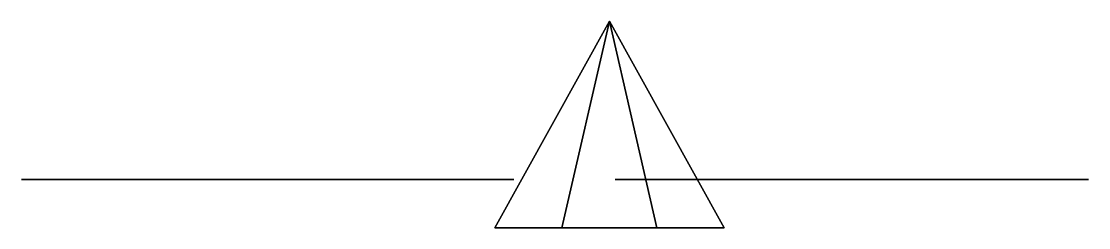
# Model space of a CAD drawing. Extents: x -1.71 to 1.39, y 4.45 to 5.05.
import ezdxf

# ---------------------------------------------------------------- set-up
doc = ezdxf.new("R2010")
doc.units = 0
doc.layers.add('PROPELLER', color=1, linetype='CONTINUOUS')

msp = doc.modelspace()

# ---------------------------------------------------------------- linework, layer by layer
at = {"layer": 'PROPELLER'}
for points in [[(-0.1378, 4.45, -0.3326), (-0.3326, 4.45, -0.1378), (0, 5.05)], [(-0.3326, 4.45, -0.1378), (-0.3326, 4.45, 0.1378), (0, 5.05)], [(-0.3326, 4.45, 0.1378), (-0.1378, 4.45, 0.3326), (0, 5.05)], [(0.1378, 4.45, -0.3326), (-0.1378, 4.45, -0.3326), (0, 5.05)], [(-0.1378, 4.45, 0.3326), (0.1378, 4.45, 0.3326), (0, 5.05)], [(0.3326, 4.45, 0.1378), (0.3326, 4.45, -0.1378), (0, 5.05)], [(0.3326, 4.45, -0.1378), (0.1378, 4.45, -0.3326), (0, 5.05)], [(0.1378, 4.45, 0.3326), (0.3326, 4.45, 0.1378), (0, 5.05)], [(-1.48, 4.59, -0.6335), (-1.4616, 4.59, -0.4016), (-1.7056, 4.59, -0.5841), (-1.6909, 4.59, -0.6388)], [(-1.4616, 4.59, -0.4016), (-1.48, 4.59, -0.6335), (-1.6909, 4.59, -0.6388), (-1.7056, 4.59, -0.5841)], [(-1.2442, 4.59, -0.5849), (-1.1311, 4.59, -0.2692), (-1.4616, 4.59, -0.4016), (-1.48, 4.59, -0.6335)], [(-1.1311, 4.59, -0.2692), (-1.2442, 4.59, -0.5849), (-1.48, 4.59, -0.6335), (-1.4616, 4.59, -0.4016)], [(-0.684, 4.59, -0.1347), (-1.1311, 4.59, -0.2692), (-1.2442, 4.59, -0.5849), (-0.9236, 4.59, -0.4698)], [(-1.1311, 4.59, -0.2692), (-0.684, 4.59, -0.1347), (-0.9236, 4.59, -0.4698), (-1.2442, 4.59, -0.5849)], [(-0.2905, 4.59, -0.0732), (-0.684, 4.59, -0.1347), (-0.9236, 4.59, -0.4698), (-0.2772, 4.59, -0.1502)], [(-0.684, 4.59, -0.1347), (-0.2905, 4.59, -0.0732), (-0.2772, 4.59, -0.1502), (-0.9236, 4.59, -0.4698)], [(0.0905, 4.59, 0.2732), (0.234, 4.59, 0.6447), (0.0636, 4.59, 1.0198), (0.0172, 4.59, 0.3002)], [(0.234, 4.59, 0.6447), (0.0905, 4.59, 0.2732), (0.0172, 4.59, 0.3002), (0.0636, 4.59, 1.0198)], [(0.234, 4.59, 0.6447), (0.3411, 4.59, 1.0992), (0.1242, 4.59, 1.3549), (0.0636, 4.59, 1.0198)], [(0.3411, 4.59, 1.0992), (0.234, 4.59, 0.6447), (0.0636, 4.59, 1.0198), (0.1242, 4.59, 1.3549)], [(0.1242, 4.59, 1.3549), (0.3411, 4.59, 1.0992), (0.3916, 4.59, 1.4516), (0.2, 4.59, 1.5835)], [(0.3411, 4.59, 1.0992), (0.1242, 4.59, 1.3549), (0.2, 4.59, 1.5835), (0.3916, 4.59, 1.4516)], [(0.45, 4.59, -0.54), (0.2, 4.59, -0.23), (0.26, 4.59, -0.18), (0.86, 4.59, -0.58)], [(0.2, 4.59, -0.23), (0.45, 4.59, -0.54), (0.86, 4.59, -0.58), (0.26, 4.59, -0.18)], [(0.2, 4.59, 1.5835), (0.3916, 4.59, 1.4516), (0.3556, 4.59, 1.7541), (0.3009, 4.59, 1.7688)], [(0.3916, 4.59, 1.4516), (0.2, 4.59, 1.5835), (0.3009, 4.59, 1.7688), (0.3556, 4.59, 1.7541)], [(0.79, 4.59, -0.86), (0.45, 4.59, -0.54), (0.86, 4.59, -0.58), (1.12, 4.59, -0.8)], [(0.45, 4.59, -0.54), (0.79, 4.59, -0.86), (1.12, 4.59, -0.8), (0.86, 4.59, -0.58)], [(0.79, 4.59, -0.86), (1.12, 4.59, -0.8), (1.28, 4.59, -0.98), (1.07, 4.59, -1.08)], [(1.12, 4.59, -0.8), (0.79, 4.59, -0.86), (1.07, 4.59, -1.08), (1.28, 4.59, -0.98)], [(1.28, 4.59, -0.98), (1.07, 4.59, -1.08), (1.35, 4.59, -1.2), (1.39, 4.59, -1.16)], [(1.07, 4.59, -1.08), (1.28, 4.59, -0.98), (1.39, 4.59, -1.16), (1.35, 4.59, -1.2)]]:
    msp.add_3dface(points, dxfattribs=at)

doc.saveas('drawing.dxf')
